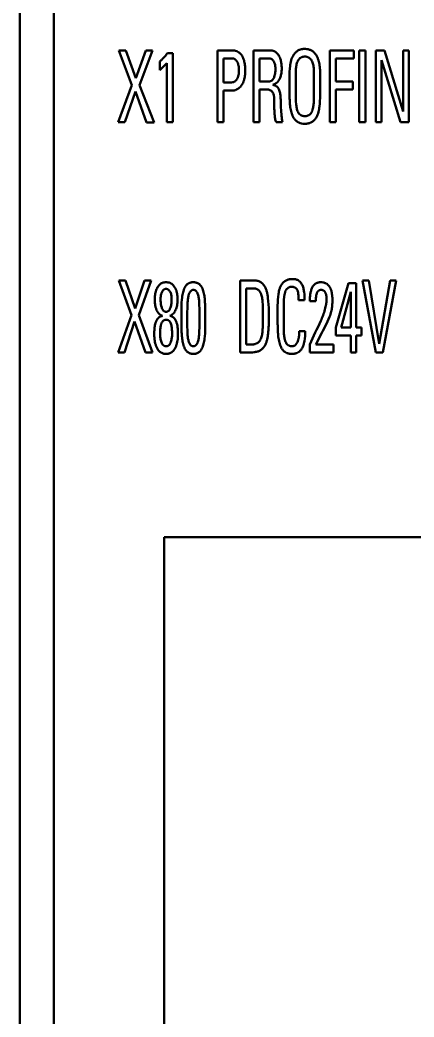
# Model space of a CAD drawing. Header units: millimetres. Extents: x 0 to 841, y 0 to 594.
# Drawn here: x 112.08 to 125.74, y 296.51 to 331.12 of the extents above; entities that cross this region are included whole.
import ezdxf

# ---------------------------------------------------------------- set-up
doc = ezdxf.new("R2010")
doc.units = ezdxf.units.MM
doc.layers.add('1', color=7, linetype='Continuous')

msp = doc.modelspace()

# ---------------------------------------------------------------- linework, layer by layer
at = {"layer": '1', "color": 7, "linetype": 'Continuous', "lineweight": 50}
for p, q in [((112.08, 277.509), (112.08, 353.192)), ((113.25, 353.192), (113.25, 277.645)), ((115.505, 330.058), (115.962, 328.855)), ((115.751, 330.058), (115.505, 330.058)), ((116.095, 329.092), (115.751, 330.058)), ((116.443, 330.058), (116.095, 329.092)), ((116.227, 328.855), (116.677, 330.058)), ((116.677, 330.058), (116.443, 330.058)), ((117.377, 329.961), (117.194, 329.961)), ((117.377, 327.563), (117.377, 329.961)), ((118.924, 330.058), (118.924, 327.563)), ((119.137, 328.939), (119.137, 329.782)), ((119.137, 329.782), (119.432, 329.782)), ((120.171, 330.058), (120.171, 327.563)), ((120.385, 328.98), (120.385, 329.782)), ((120.385, 329.782), (120.707, 329.782)), ((122.818, 330.058), (122.818, 327.563)), ((123.648, 330.058), (122.818, 330.058)), ((123.031, 328.98), (123.031, 329.782)), ((123.031, 329.782), (123.648, 329.782)), ((123.648, 329.782), (123.648, 330.058)), ((123.838, 330.058), (123.838, 327.563)), ((124.052, 330.058), (123.838, 330.058)), ((124.052, 327.563), (124.052, 330.058)), ((124.409, 330.058), (124.409, 327.563)), ((124.71, 330.058), (124.409, 330.058)), ((125.357, 327.933), (124.71, 330.058)), ((125.357, 330.058), (125.357, 327.933)), ((125.557, 330.058), (125.357, 330.058)), ((125.557, 327.563), (125.557, 330.058)), ((116.922, 329.675), (116.922, 329.37)), ((116.922, 329.37), (117.164, 329.612)), ((117.164, 329.612), (117.164, 327.563)), ((124.608, 329.72), (125.265, 327.563)), ((124.608, 327.563), (124.608, 329.72)), ((115.962, 328.855), (115.48, 327.563)), ((116.729, 327.561), (116.227, 328.855)), ((123.615, 328.98), (123.031, 328.98)), ((123.615, 328.703), (123.615, 328.98)), ((115.711, 327.563), (116.081, 328.631)), ((116.081, 328.631), (116.469, 327.561)), ((119.137, 327.563), (119.137, 328.662)), ((120.385, 327.563), (120.385, 328.703)), ((123.031, 327.563), (123.031, 328.703)), ((123.031, 328.703), (123.615, 328.703)), ((115.711, 327.563), (115.48, 327.563)), ((116.729, 327.561), (116.469, 327.561)), ((117.164, 327.563), (117.377, 327.563)), ((118.924, 327.563), (119.137, 327.563)), ((120.171, 327.563), (120.385, 327.563)), ((120.953, 327.563), (121.176, 327.563)), ((122.818, 327.563), (123.031, 327.563)), ((123.838, 327.563), (124.052, 327.563)), ((124.409, 327.563), (124.608, 327.563)), ((125.265, 327.563), (125.557, 327.563)), ((115.941, 320.869), (115.504, 322.073)), ((115.504, 322.073), (115.739, 322.073)), ((115.739, 322.073), (116.067, 321.107)), ((116.067, 321.107), (116.4, 322.073)), ((116.624, 322.073), (116.194, 320.869)), ((116.4, 322.073), (116.624, 322.073)), ((119.714, 319.577), (119.714, 322.073)), ((123.029, 320.438), (123.463, 321.976)), ((123.463, 321.976), (123.734, 321.976)), ((123.734, 321.976), (123.734, 320.438)), ((124.409, 319.577), (123.946, 322.073)), ((123.946, 322.073), (124.168, 322.073)), ((124.168, 322.073), (124.532, 319.873)), ((124.532, 319.873), (124.912, 322.073)), ((125.121, 322.073), (124.653, 319.577)), ((124.912, 322.073), (125.121, 322.073)), ((119.918, 321.796), (119.918, 319.854)), ((120.184, 321.796), (119.918, 321.796)), ((123.543, 321.685), (123.208, 320.438)), ((123.543, 320.438), (123.543, 321.685)), ((121.943, 321.385), (121.733, 321.385)), ((122.333, 321.357), (122.125, 321.357)), ((115.48, 319.577), (115.941, 320.869)), ((116.194, 320.869), (116.673, 319.575)), ((117.018, 320.849), (117.018, 320.845)), ((116.054, 320.645), (115.701, 319.577)), ((116.425, 319.575), (116.054, 320.645)), ((123.029, 320.161), (123.029, 320.438)), ((123.208, 320.438), (123.543, 320.438)), ((123.734, 320.438), (123.915, 320.438)), ((123.915, 320.438), (123.915, 320.161)), ((121.757, 320.313), (121.968, 320.313)), ((123.543, 320.161), (123.029, 320.161)), ((123.543, 319.577), (123.543, 320.161)), ((123.734, 320.161), (123.734, 319.577)), ((123.915, 320.161), (123.734, 320.161)), ((122.125, 319.577), (122.125, 319.854)), ((122.333, 319.854), (122.947, 319.854)), ((122.947, 319.854), (122.947, 319.577)), ((115.701, 319.577), (115.48, 319.577)), ((116.673, 319.575), (116.425, 319.575)), ((120.08, 319.577), (119.714, 319.577)), ((122.947, 319.577), (122.125, 319.577)), ((123.734, 319.577), (123.543, 319.577)), ((124.653, 319.577), (124.409, 319.577)), ((117.08, 283.266), (117.08, 313.166)), ((117.08, 313.166), (141.88, 313.166))]:
    msp.add_line(p, q, dxfattribs=at)
for points, knots in [([(117.194, 329.961), (117.152, 329.911), (117.108, 329.861), (117.042, 329.787), (117.02, 329.763), (116.985, 329.728), (116.973, 329.716), (116.949, 329.694), (116.937, 329.683), (116.922, 329.675)], [0, 0, 0, 0, 0.5, 0.5, 0.75, 0.75, 0.875, 0.875, 1, 1, 1, 1]), ([(119.137, 328.662), (119.192, 328.662), (119.275, 328.662), (119.358, 328.662), (119.413, 328.662), (119.441, 328.662), (119.482, 328.667), (119.496, 328.669), (119.524, 328.675), (119.537, 328.679), (119.576, 328.693), (119.601, 328.704), (119.637, 328.726), (119.649, 328.734), (119.671, 328.751), (119.682, 328.759), (119.712, 328.787), (119.731, 328.808), (119.757, 328.841), (119.765, 328.852), (119.78, 328.876), (119.787, 328.888), (119.807, 328.924), (119.819, 328.949), (119.833, 328.988), (119.838, 329.001), (119.846, 329.028), (119.85, 329.041), (119.86, 329.081), (119.866, 329.109), (119.875, 329.163), (119.878, 329.191), (119.883, 329.246), (119.885, 329.274), (119.887, 329.357), (119.886, 329.412), (119.879, 329.522), (119.873, 329.577), (119.857, 329.659), (119.851, 329.686), (119.836, 329.739), (119.827, 329.766), (119.811, 329.804), (119.805, 329.817), (119.793, 329.842), (119.786, 329.854), (119.764, 329.89), (119.748, 329.912), (119.725, 329.938), (119.72, 329.943), (119.71, 329.953), (119.705, 329.958), (119.689, 329.972), (119.678, 329.98), (119.644, 330.004), (119.619, 330.017), (119.567, 330.038), (119.54, 330.046), (119.499, 330.053), (119.485, 330.055), (119.457, 330.057), (119.443, 330.058), (119.415, 330.058), (119.401, 330.058), (119.373, 330.058), (119.331, 330.058), (119.289, 330.058), (119.148, 330.058), (119.036, 330.058), (118.924, 330.058)], [0, 0, 0, 0, 0.0625, 0.09375, 0.09375, 0.125, 0.125, 0.140625, 0.140625, 0.15625, 0.15625, 0.1875, 0.1875, 0.203125, 0.203125, 0.21875, 0.21875, 0.25, 0.25, 0.265625, 0.265625, 0.28125, 0.28125, 0.3125, 0.3125, 0.328125, 0.328125, 0.34375, 0.34375, 0.375, 0.375, 0.40625, 0.40625, 0.4375, 0.4375, 0.5, 0.5, 0.5625, 0.5625, 0.59375, 0.59375, 0.625, 0.625, 0.640625, 0.640625, 0.65625, 0.65625, 0.6875, 0.6875, 0.695313, 0.695313, 0.703125, 0.703125, 0.71875, 0.71875, 0.75, 0.75, 0.78125, 0.78125, 0.796875, 0.796875, 0.8125, 0.8125, 0.828125, 0.828125, 0.84375, 0.875, 0.875, 1, 1, 1, 1]), ([(119.432, 329.782), (119.45, 329.782), (119.469, 329.778), (119.495, 329.769), (119.504, 329.765), (119.52, 329.756), (119.528, 329.751), (119.543, 329.74), (119.55, 329.733), (119.563, 329.72), (119.569, 329.714), (119.586, 329.692), (119.596, 329.677), (119.606, 329.661)], [0, 0, 0, 0, 0.25, 0.25, 0.375, 0.375, 0.5, 0.5, 0.625, 0.625, 0.75, 0.75, 1, 1, 1, 1]), ([(120.844, 328.866), (120.855, 328.869), (120.866, 328.872), (120.886, 328.88), (120.897, 328.884), (120.926, 328.898), (120.945, 328.91), (120.98, 328.937), (120.996, 328.953), (121.025, 328.985), (121.038, 329.003), (121.055, 329.031), (121.061, 329.04), (121.072, 329.06), (121.077, 329.07), (121.091, 329.099), (121.099, 329.12), (121.113, 329.161), (121.119, 329.183), (121.13, 329.225), (121.134, 329.246), (121.152, 329.353), (121.153, 329.44), (121.146, 329.549), (121.144, 329.571), (121.139, 329.614), (121.135, 329.636), (121.123, 329.7), (121.112, 329.742), (121.093, 329.793), (121.089, 329.804), (121.08, 329.824), (121.076, 329.834), (121.061, 329.863), (121.051, 329.882), (121.033, 329.91), (121.026, 329.919), (121.013, 329.936), (121.006, 329.944), (120.983, 329.969), (120.967, 329.984), (120.941, 330.003), (120.931, 330.009), (120.912, 330.02), (120.893, 330.03), (120.872, 330.038), (120.851, 330.045), (120.84, 330.048), (120.786, 330.059), (120.742, 330.058), (120.523, 330.058), (120.347, 330.058), (120.171, 330.058)], [0, 0, 0, 0, 0.015625, 0.015625, 0.03125, 0.03125, 0.0625, 0.0625, 0.09375, 0.09375, 0.125, 0.125, 0.140625, 0.140625, 0.15625, 0.15625, 0.1875, 0.1875, 0.21875, 0.21875, 0.25, 0.25, 0.375, 0.375, 0.40625, 0.40625, 0.4375, 0.4375, 0.5, 0.5, 0.515625, 0.515625, 0.53125, 0.53125, 0.5625, 0.5625, 0.578125, 0.578125, 0.59375, 0.59375, 0.625, 0.625, 0.640625, 0.640625, 0.65625, 0.671875, 0.671875, 0.6875, 0.6875, 0.75, 0.75, 1, 1, 1, 1]), ([(120.707, 329.782), (120.715, 329.782), (120.722, 329.781), (120.736, 329.78), (120.75, 329.777), (120.763, 329.773), (120.777, 329.768), (120.783, 329.766), (120.802, 329.756), (120.814, 329.748), (120.835, 329.729), (120.844, 329.718), (120.862, 329.696), (120.869, 329.684), (120.883, 329.659), (120.889, 329.647), (120.905, 329.608), (120.913, 329.58), (120.924, 329.525), (120.928, 329.497), (120.932, 329.441), (120.933, 329.413), (120.932, 329.329), (120.927, 329.273), (120.909, 329.191), (120.901, 329.163), (120.886, 329.124), (120.878, 329.104), (120.868, 329.086), (120.861, 329.074), (120.857, 329.068), (120.845, 329.05), (120.836, 329.039), (120.816, 329.019), (120.805, 329.01), (120.787, 328.999), (120.78, 328.996), (120.767, 328.991), (120.761, 328.988), (120.74, 328.982), (120.727, 328.98), (120.706, 328.98), (120.699, 328.98), (120.686, 328.98), (120.679, 328.98), (120.658, 328.98), (120.617, 328.98), (120.521, 328.98), (120.439, 328.98), (120.385, 328.98)], [0, 0, 0, 0, 0.015625, 0.015625, 0.03125, 0.046875, 0.046875, 0.0625, 0.0625, 0.09375, 0.09375, 0.125, 0.125, 0.15625, 0.15625, 0.1875, 0.1875, 0.25, 0.25, 0.3125, 0.3125, 0.375, 0.375, 0.5, 0.5, 0.5625, 0.5625, 0.59375, 0.609375, 0.609375, 0.625, 0.625, 0.65625, 0.65625, 0.6875, 0.6875, 0.703125, 0.703125, 0.71875, 0.71875, 0.75, 0.75, 0.765625, 0.765625, 0.78125, 0.78125, 0.8125, 0.875, 1, 1, 1, 1]), ([(121.558, 329.894), (121.523, 329.837), (121.497, 329.777), (121.469, 329.683), (121.461, 329.651), (121.451, 329.602), (121.448, 329.586), (121.442, 329.553), (121.44, 329.537), (121.421, 329.39), (121.424, 329.258), (121.424, 328.995), (121.424, 328.797), (121.424, 328.6), (121.424, 328.468), (121.424, 328.402), (121.429, 328.271), (121.433, 328.205), (121.448, 328.074), (121.459, 328.01), (121.481, 327.914), (121.49, 327.883), (121.506, 327.836), (121.512, 327.82), (121.525, 327.789), (121.531, 327.774), (121.554, 327.73), (121.571, 327.702), (121.601, 327.663), (121.612, 327.65), (121.635, 327.626), (121.648, 327.615), (121.673, 327.594), (121.687, 327.584), (121.708, 327.571), (121.715, 327.567), (121.73, 327.559), (121.737, 327.556), (121.775, 327.538), (121.807, 327.528), (121.872, 327.515), (121.905, 327.511), (121.955, 327.511), (121.972, 327.511), (122.005, 327.513), (122.022, 327.515), (122.054, 327.52), (122.079, 327.525), (122.103, 327.532), (122.119, 327.537), (122.126, 327.54), (122.165, 327.555), (122.194, 327.571), (122.235, 327.599), (122.248, 327.61), (122.272, 327.633), (122.284, 327.645), (122.316, 327.682), (122.335, 327.71), (122.351, 327.739)], [0, 0, 0, 0, 0.0625, 0.0625, 0.09375, 0.09375, 0.109375, 0.109375, 0.125, 0.125, 0.25, 0.25, 0.375, 0.4375, 0.4375, 0.5, 0.5, 0.5625, 0.5625, 0.625, 0.625, 0.65625, 0.65625, 0.671875, 0.671875, 0.6875, 0.6875, 0.71875, 0.71875, 0.734375, 0.734375, 0.75, 0.75, 0.765625, 0.765625, 0.773438, 0.773438, 0.78125, 0.78125, 0.8125, 0.8125, 0.84375, 0.84375, 0.859375, 0.859375, 0.875, 0.875, 0.890625, 0.898438, 0.898438, 0.90625, 0.90625, 0.9375, 0.9375, 0.953125, 0.953125, 0.96875, 0.96875, 1, 1, 1, 1]), ([(122.351, 327.739), (122.384, 327.796), (122.405, 327.858), (122.431, 327.952), (122.438, 327.984), (122.45, 328.049), (122.455, 328.081), (122.476, 328.243), (122.48, 328.373), (122.48, 328.765), (122.48, 329.027), (122.48, 329.353), (122.477, 329.419), (122.464, 329.548), (122.453, 329.612), (122.432, 329.69), (122.427, 329.706), (122.417, 329.737), (122.412, 329.753), (122.394, 329.799), (122.381, 329.828), (122.358, 329.871), (122.35, 329.885), (122.332, 329.913), (122.322, 329.926), (122.292, 329.966), (122.27, 329.989), (122.238, 330.016), (122.232, 330.021), (122.219, 330.031), (122.212, 330.035), (122.191, 330.049), (122.163, 330.065), (122.133, 330.078), (122.102, 330.089), (122.086, 330.094), (122.038, 330.105), (122.005, 330.109), (121.956, 330.111), (121.94, 330.11), (121.907, 330.109), (121.89, 330.107), (121.858, 330.103), (121.834, 330.098), (121.81, 330.092), (121.794, 330.087), (121.786, 330.084), (121.747, 330.07), (121.718, 330.055), (121.678, 330.028), (121.665, 330.018), (121.64, 329.996), (121.628, 329.985), (121.594, 329.949), (121.575, 329.922), (121.558, 329.894)], [0, 0, 0, 0, 0.0625, 0.0625, 0.09375, 0.09375, 0.125, 0.125, 0.25, 0.25, 0.5, 0.5, 0.5625, 0.5625, 0.625, 0.625, 0.640625, 0.640625, 0.65625, 0.65625, 0.6875, 0.6875, 0.703125, 0.703125, 0.71875, 0.71875, 0.75, 0.75, 0.757813, 0.757813, 0.765625, 0.765625, 0.78125, 0.796875, 0.796875, 0.8125, 0.8125, 0.84375, 0.84375, 0.859375, 0.859375, 0.875, 0.875, 0.890625, 0.898438, 0.898438, 0.90625, 0.90625, 0.9375, 0.9375, 0.953125, 0.953125, 0.96875, 0.96875, 1, 1, 1, 1]), ([(121.717, 327.915), (121.705, 327.938), (121.696, 327.961), (121.681, 328.008), (121.675, 328.032), (121.66, 328.105), (121.653, 328.154), (121.639, 328.302), (121.638, 328.401), (121.638, 328.699), (121.638, 328.947), (121.638, 329.195), (121.638, 329.294), (121.637, 329.343), (121.641, 329.418), (121.644, 329.443), (121.65, 329.492), (121.654, 329.516), (121.664, 329.565), (121.67, 329.589), (121.685, 329.636), (121.694, 329.659), (121.717, 329.704), (121.73, 329.725), (121.753, 329.754), (121.761, 329.764), (121.779, 329.781), (121.788, 329.79), (121.809, 329.804), (121.819, 329.811), (121.842, 329.822), (121.853, 329.827), (121.877, 329.835), (121.889, 329.838), (121.914, 329.842), (121.926, 329.844), (121.951, 329.844), (121.964, 329.844), (121.989, 329.842), (122.001, 329.84), (122.026, 329.835), (122.038, 329.832), (122.055, 329.825), (122.061, 329.823), (122.072, 329.818), (122.078, 329.815), (122.094, 329.806), (122.104, 329.799), (122.124, 329.783), (122.133, 329.774), (122.159, 329.747), (122.174, 329.727), (122.186, 329.706)], [0, 0, 0, 0, 0.03125, 0.03125, 0.0625, 0.0625, 0.125, 0.125, 0.25, 0.25, 0.5, 0.5625, 0.5625, 0.625, 0.625, 0.65625, 0.65625, 0.6875, 0.6875, 0.71875, 0.71875, 0.75, 0.75, 0.78125, 0.78125, 0.796875, 0.796875, 0.8125, 0.8125, 0.828125, 0.828125, 0.84375, 0.84375, 0.859375, 0.859375, 0.875, 0.875, 0.890625, 0.890625, 0.90625, 0.90625, 0.921875, 0.921875, 0.929688, 0.929688, 0.9375, 0.9375, 0.953125, 0.953125, 0.96875, 0.96875, 1, 1, 1, 1]), ([(119.606, 329.661), (119.62, 329.635), (119.637, 329.595), (119.648, 329.553), (119.654, 329.524), (119.657, 329.51), (119.668, 329.438), (119.67, 329.381), (119.666, 329.294), (119.664, 329.266), (119.658, 329.222), (119.655, 329.208), (119.649, 329.18), (119.645, 329.166), (119.637, 329.138), (119.632, 329.124), (119.621, 329.098), (119.614, 329.085), (119.592, 329.047), (119.574, 329.024), (119.552, 329.004)], [0, 0, 0, 0, 0.125, 0.1875, 0.1875, 0.25, 0.25, 0.5, 0.5, 0.625, 0.625, 0.6875, 0.6875, 0.75, 0.75, 0.8125, 0.8125, 0.875, 0.875, 1, 1, 1, 1]), ([(122.186, 329.706), (122.199, 329.684), (122.21, 329.661), (122.227, 329.614), (122.234, 329.59), (122.246, 329.542), (122.25, 329.518), (122.258, 329.469), (122.26, 329.444), (122.266, 329.369), (122.267, 329.32), (122.267, 329.22), (122.267, 329.17), (122.267, 328.922), (122.267, 328.723), (122.267, 328.474), (122.266, 328.424), (122.264, 328.325), (122.262, 328.275), (122.254, 328.176), (122.248, 328.127), (122.234, 328.054), (122.229, 328.03), (122.216, 327.982), (122.208, 327.958), (122.193, 327.923), (122.185, 327.906), (122.175, 327.891), (122.168, 327.88), (122.164, 327.875), (122.153, 327.86), (122.14, 327.846), (122.126, 327.834), (122.116, 327.826), (122.111, 327.822), (122.095, 327.812), (122.084, 327.806), (122.062, 327.796), (122.05, 327.791), (122.013, 327.781), (121.988, 327.778), (121.951, 327.777), (121.938, 327.777), (121.913, 327.779), (121.901, 327.781), (121.876, 327.785), (121.864, 327.788), (121.84, 327.796), (121.829, 327.801), (121.807, 327.813), (121.796, 327.82), (121.782, 327.832), (121.777, 327.836), (121.768, 327.844), (121.763, 327.849), (121.742, 327.872), (121.728, 327.893), (121.717, 327.915)], [0, 0, 0, 0, 0.03125, 0.03125, 0.0625, 0.0625, 0.09375, 0.09375, 0.125, 0.125, 0.1875, 0.1875, 0.25, 0.25, 0.5, 0.5, 0.5625, 0.5625, 0.625, 0.625, 0.6875, 0.6875, 0.71875, 0.71875, 0.75, 0.75, 0.765625, 0.773438, 0.773438, 0.78125, 0.78125, 0.796875, 0.804688, 0.804688, 0.8125, 0.8125, 0.828125, 0.828125, 0.84375, 0.84375, 0.875, 0.875, 0.890625, 0.890625, 0.90625, 0.90625, 0.921875, 0.921875, 0.9375, 0.9375, 0.953125, 0.953125, 0.960938, 0.960938, 0.96875, 0.96875, 1, 1, 1, 1]), ([(119.552, 329.004), (119.546, 328.998), (119.538, 328.992), (119.524, 328.982), (119.509, 328.972), (119.493, 328.964), (119.476, 328.957), (119.468, 328.954), (119.425, 328.94), (119.389, 328.939), (119.281, 328.939), (119.209, 328.939), (119.137, 328.939)], [0, 0, 0, 0, 0.0625, 0.0625, 0.125, 0.1875, 0.1875, 0.25, 0.25, 0.5, 0.5, 1, 1, 1, 1]), ([(121.053, 328.71), (121.043, 328.731), (121.031, 328.749), (121.009, 328.775), (121.001, 328.783), (120.984, 328.798), (120.975, 328.805), (120.957, 328.818), (120.947, 328.824), (120.928, 328.835), (120.918, 328.84), (120.887, 328.853), (120.866, 328.86), (120.844, 328.866)], [0, 0, 0, 0, 0.25, 0.25, 0.375, 0.375, 0.5, 0.5, 0.625, 0.625, 0.75, 0.75, 1, 1, 1, 1]), ([(120.385, 328.703), (120.453, 328.703), (120.522, 328.703), (120.626, 328.703), (120.66, 328.704), (120.711, 328.695), (120.728, 328.69), (120.759, 328.677), (120.774, 328.669), (120.788, 328.658)], [0, 0, 0, 0, 0.5, 0.5, 0.75, 0.75, 0.875, 0.875, 1, 1, 1, 1]), ([(120.788, 328.658), (120.798, 328.651), (120.806, 328.643), (120.822, 328.626), (120.83, 328.616), (120.843, 328.597), (120.848, 328.586), (120.859, 328.565), (120.863, 328.554), (120.874, 328.521), (120.879, 328.498), (120.884, 328.463), (120.885, 328.451), (120.887, 328.428), (120.888, 328.416), (120.889, 328.357), (120.888, 328.31), (120.889, 328.216), (120.89, 328.169), (120.892, 328.075), (120.893, 328.028), (120.897, 327.934), (120.9, 327.887), (120.909, 327.793), (120.914, 327.746), (120.929, 327.654), (120.938, 327.608), (120.953, 327.563)], [0, 0, 0, 0, 0.03125, 0.03125, 0.0625, 0.0625, 0.09375, 0.09375, 0.125, 0.125, 0.1875, 0.1875, 0.21875, 0.21875, 0.25, 0.25, 0.375, 0.375, 0.5, 0.5, 0.625, 0.625, 0.75, 0.75, 0.875, 0.875, 1, 1, 1, 1]), ([(121.176, 327.563), (121.166, 327.61), (121.159, 327.658), (121.147, 327.754), (121.143, 327.802), (121.13, 327.946), (121.123, 328.042), (121.118, 328.187), (121.118, 328.235), (121.116, 328.332), (121.114, 328.38), (121.107, 328.476), (121.102, 328.524), (121.085, 328.619), (121.074, 328.666), (121.053, 328.71)], [0, 0, 0, 0, 0.125, 0.125, 0.25, 0.25, 0.5, 0.5, 0.625, 0.625, 0.75, 0.75, 0.875, 0.875, 1, 1, 1, 1]), ([(117.475, 321.05), (117.486, 321.075), (117.495, 321.101), (117.511, 321.153), (117.517, 321.18), (117.524, 321.22), (117.526, 321.234), (117.53, 321.261), (117.532, 321.275), (117.536, 321.316), (117.538, 321.343), (117.54, 321.425), (117.539, 321.479), (117.529, 321.587), (117.52, 321.641), (117.501, 321.708), (117.497, 321.721), (117.488, 321.747), (117.478, 321.773), (117.466, 321.798), (117.453, 321.822), (117.446, 321.834), (117.423, 321.869), (117.407, 321.891), (117.378, 321.921), (117.368, 321.931), (117.347, 321.949), (117.335, 321.957), (117.312, 321.972), (117.3, 321.978), (117.275, 321.99), (117.261, 321.995), (117.222, 322.007), (117.194, 322.011), (117.152, 322.014), (117.138, 322.014), (117.111, 322.012), (117.097, 322.011), (117.07, 322.007), (117.056, 322.003), (117.029, 321.996), (117.016, 321.991), (116.991, 321.979), (116.979, 321.973), (116.955, 321.958), (116.944, 321.95), (116.922, 321.932), (116.912, 321.923), (116.893, 321.903), (116.884, 321.892), (116.858, 321.859), (116.844, 321.836), (116.818, 321.787), (116.807, 321.761), (116.788, 321.709), (116.781, 321.682), (116.768, 321.629), (116.764, 321.602), (116.756, 321.547), (116.754, 321.52), (116.751, 321.479), (116.751, 321.465), (116.75, 321.437), (116.75, 321.423), (116.75, 321.355), (116.753, 321.3), (116.765, 321.219), (116.77, 321.192), (116.78, 321.152), (116.784, 321.138), (116.792, 321.112), (116.796, 321.099), (116.81, 321.059), (116.821, 321.034), (116.841, 320.997), (116.848, 320.985), (116.863, 320.961), (116.872, 320.95), (116.889, 320.929), (116.904, 320.914), (116.92, 320.901), (116.931, 320.892), (116.937, 320.888), (116.966, 320.869), (116.991, 320.857), (117.018, 320.849)], [0, 0, 0, 0, 0.03125, 0.03125, 0.0625, 0.0625, 0.078125, 0.078125, 0.09375, 0.09375, 0.125, 0.125, 0.1875, 0.1875, 0.25, 0.25, 0.265625, 0.265625, 0.28125, 0.296875, 0.296875, 0.3125, 0.3125, 0.34375, 0.34375, 0.359375, 0.359375, 0.375, 0.375, 0.390625, 0.390625, 0.40625, 0.40625, 0.4375, 0.4375, 0.453125, 0.453125, 0.46875, 0.46875, 0.484375, 0.484375, 0.5, 0.5, 0.515625, 0.515625, 0.53125, 0.53125, 0.546875, 0.546875, 0.5625, 0.5625, 0.59375, 0.59375, 0.625, 0.625, 0.65625, 0.65625, 0.6875, 0.6875, 0.71875, 0.71875, 0.734375, 0.734375, 0.75, 0.75, 0.8125, 0.8125, 0.84375, 0.84375, 0.859375, 0.859375, 0.875, 0.875, 0.90625, 0.90625, 0.921875, 0.921875, 0.9375, 0.9375, 0.953125, 0.960937, 0.960937, 0.96875, 0.96875, 1, 1, 1, 1]), ([(118.383, 319.708), (118.368, 319.681), (118.352, 319.656), (118.327, 319.627), (118.322, 319.622), (118.311, 319.611), (118.306, 319.606), (118.288, 319.591), (118.276, 319.581), (118.251, 319.565), (118.238, 319.558), (118.21, 319.546), (118.195, 319.541), (118.166, 319.533), (118.151, 319.53), (118.121, 319.526), (118.105, 319.525), (118.075, 319.525), (118.06, 319.526), (118.03, 319.529), (118.015, 319.532), (117.985, 319.539), (117.971, 319.544), (117.95, 319.553), (117.943, 319.556), (117.929, 319.563), (117.923, 319.567), (117.903, 319.579), (117.891, 319.588), (117.868, 319.608), (117.857, 319.618), (117.827, 319.653), (117.81, 319.678), (117.789, 319.717), (117.782, 319.731), (117.77, 319.759), (117.764, 319.773), (117.749, 319.815), (117.741, 319.844), (117.719, 319.931), (117.709, 319.99), (117.697, 320.08), (117.694, 320.11), (117.689, 320.169), (117.682, 320.259), (117.679, 320.349), (117.674, 320.529), (117.674, 320.649), (117.674, 320.889), (117.674, 321.009), (117.679, 321.248), (117.683, 321.368), (117.702, 321.517), (117.706, 321.547), (117.717, 321.606), (117.723, 321.636), (117.744, 321.723), (117.762, 321.78), (117.791, 321.834)], [0, 0, 0, 0, 0.03125, 0.03125, 0.039062, 0.039062, 0.046875, 0.046875, 0.0625, 0.0625, 0.078125, 0.078125, 0.09375, 0.09375, 0.109375, 0.109375, 0.125, 0.125, 0.140625, 0.140625, 0.15625, 0.15625, 0.171875, 0.171875, 0.179687, 0.179687, 0.1875, 0.1875, 0.203125, 0.203125, 0.21875, 0.21875, 0.25, 0.25, 0.265625, 0.265625, 0.28125, 0.28125, 0.3125, 0.3125, 0.375, 0.375, 0.40625, 0.40625, 0.4375, 0.5, 0.5, 0.625, 0.625, 0.75, 0.75, 0.875, 0.875, 0.90625, 0.90625, 0.9375, 0.9375, 1, 1, 1, 1]), ([(117.791, 321.834), (117.806, 321.861), (117.822, 321.886), (117.847, 321.914), (117.853, 321.919), (117.863, 321.93), (117.869, 321.935), (117.886, 321.95), (117.899, 321.959), (117.918, 321.971), (117.924, 321.975), (117.938, 321.982), (117.945, 321.985), (117.966, 321.994), (117.98, 321.998), (118.01, 322.006), (118.025, 322.009), (118.055, 322.013), (118.07, 322.014), (118.1, 322.014), (118.115, 322.013), (118.146, 322.01), (118.161, 322.007), (118.19, 322), (118.205, 321.995), (118.226, 321.987), (118.233, 321.984), (118.246, 321.977), (118.253, 321.973), (118.286, 321.953), (118.308, 321.934), (118.349, 321.888), (118.366, 321.863), (118.395, 321.811), (118.408, 321.782), (118.428, 321.726), (118.436, 321.697), (118.458, 321.61), (118.468, 321.551), (118.479, 321.462), (118.482, 321.432), (118.487, 321.372), (118.494, 321.282), (118.497, 321.192), (118.501, 321.012), (118.502, 320.892), (118.502, 320.653), (118.502, 320.533), (118.497, 320.293), (118.492, 320.173), (118.473, 320.024), (118.469, 319.994), (118.458, 319.935), (118.452, 319.906), (118.437, 319.848), (118.429, 319.819), (118.409, 319.763), (118.397, 319.735), (118.383, 319.708)], [0, 0, 0, 0, 0.03125, 0.03125, 0.039063, 0.039063, 0.046875, 0.046875, 0.0625, 0.0625, 0.070313, 0.070313, 0.078125, 0.078125, 0.09375, 0.09375, 0.109375, 0.109375, 0.125, 0.125, 0.140625, 0.140625, 0.15625, 0.15625, 0.171875, 0.171875, 0.179688, 0.179688, 0.1875, 0.1875, 0.21875, 0.21875, 0.25, 0.25, 0.28125, 0.28125, 0.3125, 0.3125, 0.375, 0.375, 0.40625, 0.40625, 0.4375, 0.5, 0.5, 0.625, 0.625, 0.75, 0.75, 0.875, 0.875, 0.90625, 0.90625, 0.9375, 0.9375, 0.96875, 0.96875, 1, 1, 1, 1]), ([(119.714, 322.073), (119.862, 322.073), (120.011, 322.073), (120.196, 322.073), (120.233, 322.073), (120.288, 322.066), (120.307, 322.062), (120.343, 322.052), (120.361, 322.045), (120.396, 322.03), (120.412, 322.021), (120.436, 322.005), (120.444, 322), (120.459, 321.988), (120.466, 321.982), (120.487, 321.963), (120.5, 321.949), (120.519, 321.927), (120.524, 321.92), (120.536, 321.905), (120.541, 321.897), (120.567, 321.857), (120.584, 321.823), (120.606, 321.771), (120.613, 321.754), (120.626, 321.718), (120.631, 321.7), (120.646, 321.646), (120.653, 321.609), (120.664, 321.535), (120.669, 321.498), (120.689, 321.314), (120.699, 321.165), (120.705, 320.942), (120.705, 320.868), (120.703, 320.719), (120.702, 320.644), (120.698, 320.495), (120.695, 320.42), (120.684, 320.272), (120.677, 320.198), (120.659, 320.087), (120.652, 320.051), (120.639, 319.997), (120.634, 319.979), (120.623, 319.943), (120.617, 319.925), (120.597, 319.872), (120.581, 319.839), (120.552, 319.791), (120.541, 319.775), (120.518, 319.745), (120.506, 319.731), (120.48, 319.705), (120.466, 319.692), (120.444, 319.675), (120.437, 319.67), (120.421, 319.659), (120.413, 319.654), (120.389, 319.64), (120.372, 319.632), (120.338, 319.617), (120.32, 319.611), (120.293, 319.603), (120.284, 319.6), (120.265, 319.596), (120.238, 319.59), (120.21, 319.585), (120.155, 319.579), (120.117, 319.577), (120.08, 319.577)], [0, 0, 0, 0, 0.125, 0.125, 0.15625, 0.15625, 0.171875, 0.171875, 0.1875, 0.1875, 0.203125, 0.203125, 0.210937, 0.210937, 0.21875, 0.21875, 0.234375, 0.234375, 0.242187, 0.242187, 0.25, 0.25, 0.28125, 0.28125, 0.296875, 0.296875, 0.3125, 0.3125, 0.34375, 0.34375, 0.375, 0.375, 0.5, 0.5, 0.5625, 0.5625, 0.625, 0.625, 0.6875, 0.6875, 0.75, 0.75, 0.78125, 0.78125, 0.796875, 0.796875, 0.8125, 0.8125, 0.84375, 0.84375, 0.859375, 0.859375, 0.875, 0.875, 0.890625, 0.890625, 0.898437, 0.898437, 0.90625, 0.90625, 0.921875, 0.921875, 0.9375, 0.9375, 0.945312, 0.945312, 0.953125, 0.96875, 0.96875, 1, 1, 1, 1]), ([(121.19, 319.656), (121.169, 319.682), (121.151, 319.71), (121.129, 319.754), (121.122, 319.769), (121.109, 319.8), (121.103, 319.816), (121.075, 319.894), (121.059, 319.957), (121.036, 320.086), (121.028, 320.152), (121.019, 320.25), (121.017, 320.283), (121.014, 320.349), (121.012, 320.382), (121.01, 320.481), (121.01, 320.547), (121.01, 320.678), (121.01, 320.744), (121.01, 320.942), (121.01, 321.074), (121.01, 321.337), (121.016, 321.469), (121.039, 321.616), (121.042, 321.632), (121.048, 321.664), (121.051, 321.681), (121.063, 321.729), (121.071, 321.761), (121.092, 321.824), (121.105, 321.854), (121.127, 321.899), (121.135, 321.914), (121.152, 321.942), (121.162, 321.956), (121.182, 321.982), (121.193, 321.994), (121.211, 322.012), (121.217, 322.018), (121.23, 322.029), (121.236, 322.034), (121.256, 322.049), (121.269, 322.058), (121.298, 322.075), (121.313, 322.082), (121.344, 322.095), (121.36, 322.101), (121.392, 322.11), (121.424, 322.117), (121.457, 322.121), (121.49, 322.124), (121.507, 322.124), (121.557, 322.124), (121.59, 322.122), (121.639, 322.111), (121.655, 322.107), (121.686, 322.096), (121.702, 322.089), (121.723, 322.077), (121.731, 322.073), (121.745, 322.063), (121.752, 322.059), (121.771, 322.043), (121.783, 322.032), (121.806, 322.008), (121.817, 321.994), (121.836, 321.967), (121.845, 321.953), (121.852, 321.938)], [0, 0, 0, 0, 0.03125, 0.03125, 0.046875, 0.046875, 0.0625, 0.0625, 0.125, 0.125, 0.1875, 0.1875, 0.21875, 0.21875, 0.25, 0.25, 0.3125, 0.3125, 0.375, 0.375, 0.5, 0.5, 0.625, 0.625, 0.640625, 0.640625, 0.65625, 0.65625, 0.6875, 0.6875, 0.71875, 0.71875, 0.734375, 0.734375, 0.75, 0.75, 0.765625, 0.765625, 0.773438, 0.773438, 0.78125, 0.78125, 0.796875, 0.796875, 0.8125, 0.8125, 0.828125, 0.828125, 0.84375, 0.859375, 0.859375, 0.875, 0.875, 0.90625, 0.90625, 0.921875, 0.921875, 0.9375, 0.9375, 0.945313, 0.945313, 0.953125, 0.953125, 0.96875, 0.96875, 0.984375, 0.984375, 1, 1, 1, 1]), ([(121.733, 321.385), (121.733, 321.422), (121.732, 321.46), (121.73, 321.536), (121.729, 321.573), (121.721, 321.648), (121.713, 321.685), (121.695, 321.73), (121.692, 321.74), (121.683, 321.757), (121.678, 321.765), (121.668, 321.782), (121.661, 321.789), (121.648, 321.803), (121.64, 321.81), (121.625, 321.821), (121.616, 321.826), (121.599, 321.835), (121.59, 321.839), (121.572, 321.846), (121.562, 321.849), (121.548, 321.853), (121.544, 321.854), (121.534, 321.856), (121.529, 321.857), (121.505, 321.86), (121.485, 321.859), (121.456, 321.854), (121.447, 321.852), (121.428, 321.846), (121.419, 321.843), (121.401, 321.835), (121.392, 321.831), (121.376, 321.821), (121.368, 321.815), (121.352, 321.803), (121.345, 321.796), (121.331, 321.783), (121.325, 321.775), (121.306, 321.753), (121.295, 321.737), (121.281, 321.711), (121.277, 321.702), (121.27, 321.684), (121.267, 321.675), (121.265, 321.665)], [0, 0, 0, 0, 0.125, 0.125, 0.25, 0.25, 0.375, 0.375, 0.40625, 0.40625, 0.4375, 0.4375, 0.46875, 0.46875, 0.5, 0.5, 0.53125, 0.53125, 0.5625, 0.5625, 0.59375, 0.59375, 0.609375, 0.609375, 0.625, 0.625, 0.6875, 0.6875, 0.71875, 0.71875, 0.75, 0.75, 0.78125, 0.78125, 0.8125, 0.8125, 0.84375, 0.84375, 0.875, 0.875, 0.9375, 0.9375, 0.96875, 0.96875, 1, 1, 1, 1]), ([(121.852, 321.938), (121.874, 321.896), (121.89, 321.851), (121.913, 321.76), (121.921, 321.713), (121.94, 321.573), (121.943, 321.479), (121.943, 321.385)], [0, 0, 0, 0, 0.25, 0.25, 0.5, 0.5, 1, 1, 1, 1]), ([(122.125, 321.357), (122.125, 321.438), (122.129, 321.52), (122.147, 321.642), (122.155, 321.681), (122.178, 321.759), (122.192, 321.797), (122.211, 321.834)], [0, 0, 0, 0, 0.5, 0.5, 0.75, 0.75, 1, 1, 1, 1]), ([(122.211, 321.834), (122.225, 321.861), (122.242, 321.886), (122.266, 321.914), (122.271, 321.919), (122.282, 321.93), (122.287, 321.935), (122.304, 321.95), (122.316, 321.96), (122.335, 321.972), (122.341, 321.975), (122.355, 321.982), (122.362, 321.986), (122.383, 321.994), (122.397, 321.999), (122.426, 322.007), (122.441, 322.009), (122.471, 322.013), (122.486, 322.014), (122.531, 322.013), (122.56, 322.011), (122.605, 322.002), (122.62, 321.998), (122.648, 321.989), (122.662, 321.983), (122.682, 321.974), (122.689, 321.97), (122.702, 321.962), (122.708, 321.958), (122.727, 321.946), (122.75, 321.927), (122.771, 321.905), (122.786, 321.888), (122.791, 321.882), (122.799, 321.87), (122.804, 321.864), (122.824, 321.833), (122.837, 321.806), (122.854, 321.764), (122.859, 321.75), (122.868, 321.721), (122.872, 321.707), (122.89, 321.635), (122.898, 321.576), (122.907, 321.456), (122.908, 321.397), (122.905, 321.279), (122.902, 321.22), (122.888, 321.103), (122.878, 321.044), (122.86, 320.972), (122.856, 320.958), (122.848, 320.929), (122.835, 320.886), (122.82, 320.843), (122.765, 320.704), (122.714, 320.597), (122.552, 320.278), (122.442, 320.066), (122.333, 319.854)], [0, 0, 0, 0, 0.03125, 0.03125, 0.039062, 0.039062, 0.046875, 0.046875, 0.0625, 0.0625, 0.070312, 0.070312, 0.078125, 0.078125, 0.09375, 0.09375, 0.109375, 0.109375, 0.125, 0.125, 0.15625, 0.15625, 0.171875, 0.171875, 0.1875, 0.1875, 0.195312, 0.195312, 0.203125, 0.203125, 0.21875, 0.234375, 0.234375, 0.242187, 0.242187, 0.25, 0.25, 0.28125, 0.28125, 0.296875, 0.296875, 0.3125, 0.3125, 0.375, 0.375, 0.4375, 0.4375, 0.5, 0.5, 0.5625, 0.5625, 0.578125, 0.578125, 0.59375, 0.625, 0.625, 0.75, 0.75, 1, 1, 1, 1]), ([(116.991, 321.139), (116.967, 321.213), (116.958, 321.289), (116.953, 321.405), (116.953, 321.444), (116.958, 321.521), (116.964, 321.559), (116.976, 321.606), (116.979, 321.615), (116.985, 321.634), (116.988, 321.643), (116.998, 321.67), (117.007, 321.687), (117.022, 321.712), (117.027, 321.72), (117.04, 321.735), (117.047, 321.742), (117.062, 321.755), (117.07, 321.761), (117.087, 321.77), (117.096, 321.774), (117.11, 321.778), (117.115, 321.779), (117.125, 321.781), (117.135, 321.782), (117.144, 321.782), (117.154, 321.782), (117.159, 321.781), (117.174, 321.779), (117.183, 321.777), (117.197, 321.771), (117.202, 321.769), (117.211, 321.765), (117.215, 321.762), (117.227, 321.754), (117.235, 321.748), (117.249, 321.734), (117.255, 321.727), (117.273, 321.703), (117.283, 321.686), (117.291, 321.668)], [0, 0, 0, 0, 0.25, 0.25, 0.375, 0.375, 0.5, 0.5, 0.53125, 0.53125, 0.5625, 0.5625, 0.625, 0.625, 0.65625, 0.65625, 0.6875, 0.6875, 0.71875, 0.71875, 0.75, 0.75, 0.765625, 0.765625, 0.78125, 0.796875, 0.796875, 0.8125, 0.8125, 0.84375, 0.84375, 0.859375, 0.859375, 0.875, 0.875, 0.90625, 0.90625, 0.9375, 0.9375, 1, 1, 1, 1]), ([(117.291, 321.668), (117.31, 321.627), (117.321, 321.584), (117.331, 321.517), (117.333, 321.494), (117.335, 321.449), (117.335, 321.427), (117.335, 321.359), (117.332, 321.315), (117.321, 321.226), (117.312, 321.182), (117.298, 321.139)], [0, 0, 0, 0, 0.25, 0.25, 0.375, 0.375, 0.5, 0.5, 0.75, 0.75, 1, 1, 1, 1]), ([(118.29, 321.316), (118.287, 321.363), (118.282, 321.409), (118.271, 321.479), (118.267, 321.502), (118.257, 321.548), (118.251, 321.571), (118.236, 321.616), (118.227, 321.638), (118.213, 321.664), (118.21, 321.669), (118.203, 321.679), (118.2, 321.684), (118.189, 321.698), (118.181, 321.707), (118.163, 321.723), (118.154, 321.73), (118.138, 321.738), (118.132, 321.74), (118.121, 321.744), (118.115, 321.745), (118.103, 321.747), (118.097, 321.748), (118.086, 321.748), (118.08, 321.748), (118.068, 321.747), (118.062, 321.745), (118.05, 321.743), (118.045, 321.741), (118.028, 321.734), (118.018, 321.727), (117.999, 321.713), (117.991, 321.704), (117.976, 321.686), (117.969, 321.676), (117.958, 321.655), (117.952, 321.645), (117.943, 321.623), (117.939, 321.612), (117.931, 321.59), (117.927, 321.578), (117.918, 321.544), (117.913, 321.521), (117.901, 321.452), (117.896, 321.406), (117.889, 321.312), (117.887, 321.266), (117.878, 321.032), (117.877, 320.844), (117.878, 320.564), (117.878, 320.47), (117.882, 320.33), (117.883, 320.283), (117.888, 320.189), (117.891, 320.143), (117.897, 320.096)], [0, 0, 0, 0, 0.0625, 0.0625, 0.09375, 0.09375, 0.125, 0.125, 0.15625, 0.15625, 0.164062, 0.164062, 0.171875, 0.171875, 0.1875, 0.1875, 0.203125, 0.203125, 0.210937, 0.210937, 0.21875, 0.21875, 0.226562, 0.226562, 0.234375, 0.234375, 0.242187, 0.242187, 0.25, 0.25, 0.265625, 0.265625, 0.28125, 0.28125, 0.296875, 0.296875, 0.3125, 0.3125, 0.328125, 0.328125, 0.34375, 0.34375, 0.375, 0.375, 0.4375, 0.4375, 0.5, 0.5, 0.75, 0.75, 0.875, 0.875, 0.9375, 0.9375, 1, 1, 1, 1]), ([(119.918, 319.854), (119.97, 319.854), (120.022, 319.854), (120.099, 319.854), (120.125, 319.853), (120.164, 319.856), (120.177, 319.858), (120.203, 319.862), (120.216, 319.865), (120.254, 319.876), (120.278, 319.886), (120.312, 319.905), (120.323, 319.913), (120.344, 319.929), (120.354, 319.938), (120.372, 319.956), (120.38, 319.967), (120.395, 319.988), (120.402, 319.999), (120.421, 320.033), (120.431, 320.058), (120.448, 320.107), (120.455, 320.133), (120.466, 320.183), (120.47, 320.209), (120.482, 320.286), (120.487, 320.337), (120.493, 320.441), (120.495, 320.493), (120.496, 320.597), (120.496, 320.649), (120.496, 320.805), (120.496, 320.909), (120.496, 321.117), (120.497, 321.221), (120.484, 321.377), (120.478, 321.428), (120.464, 321.505), (120.459, 321.53), (120.445, 321.581), (120.436, 321.605), (120.42, 321.641), (120.415, 321.653), (120.402, 321.675), (120.395, 321.686), (120.379, 321.707), (120.371, 321.717), (120.357, 321.731), (120.352, 321.735), (120.342, 321.744), (120.337, 321.748), (120.321, 321.759), (120.31, 321.766), (120.292, 321.774), (120.286, 321.777), (120.274, 321.781), (120.268, 321.784), (120.249, 321.789), (120.236, 321.792), (120.21, 321.795), (120.197, 321.796), (120.184, 321.796)], [0, 0, 0, 0, 0.0625, 0.0625, 0.09375, 0.09375, 0.109375, 0.109375, 0.125, 0.125, 0.15625, 0.15625, 0.171875, 0.171875, 0.1875, 0.1875, 0.203125, 0.203125, 0.21875, 0.21875, 0.25, 0.25, 0.28125, 0.28125, 0.3125, 0.3125, 0.375, 0.375, 0.4375, 0.4375, 0.5, 0.5, 0.625, 0.625, 0.75, 0.75, 0.8125, 0.8125, 0.84375, 0.84375, 0.875, 0.875, 0.890625, 0.890625, 0.90625, 0.90625, 0.921875, 0.921875, 0.929687, 0.929687, 0.9375, 0.9375, 0.953125, 0.953125, 0.960937, 0.960937, 0.96875, 0.96875, 0.984375, 0.984375, 1, 1, 1, 1]), ([(121.232, 321.492), (121.222, 321.389), (121.219, 321.285), (121.218, 321.078), (121.219, 320.975), (121.219, 320.768), (121.219, 320.664), (121.219, 320.509), (121.219, 320.457), (121.22, 320.354), (121.222, 320.302), (121.23, 320.199), (121.236, 320.147), (121.249, 320.071), (121.254, 320.045), (121.267, 319.995), (121.274, 319.97), (121.289, 319.934), (121.294, 319.922), (121.306, 319.899), (121.313, 319.888), (121.328, 319.867), (121.337, 319.857), (121.351, 319.844), (121.356, 319.84), (121.366, 319.832), (121.371, 319.828), (121.388, 319.818), (121.399, 319.812), (121.418, 319.805), (121.424, 319.803), (121.436, 319.799), (121.443, 319.798), (121.462, 319.794), (121.474, 319.792), (121.494, 319.791), (121.5, 319.791), (121.513, 319.792), (121.52, 319.792), (121.539, 319.794), (121.552, 319.797), (121.577, 319.805), (121.588, 319.81), (121.605, 319.82), (121.61, 319.824), (121.621, 319.832), (121.626, 319.836), (121.64, 319.85), (121.648, 319.859), (121.664, 319.88), (121.671, 319.89), (121.684, 319.913), (121.69, 319.924), (121.706, 319.959), (121.715, 319.984), (121.725, 320.021), (121.728, 320.034), (121.734, 320.059), (121.737, 320.071), (121.744, 320.109), (121.747, 320.134), (121.755, 320.21), (121.757, 320.262), (121.757, 320.313)], [0, 0, 0, 0, 0.125, 0.125, 0.25, 0.25, 0.375, 0.375, 0.4375, 0.4375, 0.5, 0.5, 0.5625, 0.5625, 0.59375, 0.59375, 0.625, 0.625, 0.640625, 0.640625, 0.65625, 0.65625, 0.671875, 0.671875, 0.679687, 0.679687, 0.6875, 0.6875, 0.703125, 0.703125, 0.710937, 0.710937, 0.71875, 0.71875, 0.734375, 0.734375, 0.742187, 0.742187, 0.75, 0.75, 0.765625, 0.765625, 0.78125, 0.78125, 0.789062, 0.789062, 0.796875, 0.796875, 0.8125, 0.8125, 0.828125, 0.828125, 0.84375, 0.84375, 0.875, 0.875, 0.890625, 0.890625, 0.90625, 0.90625, 0.9375, 0.9375, 1, 1, 1, 1]), ([(121.265, 321.665), (121.259, 321.636), (121.252, 321.608), (121.243, 321.565), (121.241, 321.55), (121.236, 321.521), (121.234, 321.507), (121.232, 321.492)], [0, 0, 0, 0, 0.5, 0.5, 0.75, 0.75, 1, 1, 1, 1]), ([(122.503, 320.673), (122.561, 320.8), (122.611, 320.93), (122.657, 321.098), (122.666, 321.132), (122.677, 321.183), (122.68, 321.2), (122.686, 321.235), (122.689, 321.252), (122.702, 321.339), (122.706, 321.409), (122.701, 321.496), (122.7, 321.513), (122.695, 321.548), (122.692, 321.566), (122.684, 321.6), (122.679, 321.617), (122.669, 321.641), (122.665, 321.65), (122.657, 321.665), (122.652, 321.673), (122.645, 321.684), (122.642, 321.687), (122.636, 321.694), (122.633, 321.697), (122.624, 321.707), (122.618, 321.713), (122.603, 321.723), (122.596, 321.728), (122.58, 321.736), (122.572, 321.739), (122.546, 321.746), (122.528, 321.749), (122.502, 321.748), (122.493, 321.747), (122.475, 321.744), (122.467, 321.741), (122.454, 321.736), (122.45, 321.735), (122.442, 321.73), (122.439, 321.728), (122.428, 321.721), (122.421, 321.715), (122.408, 321.702), (122.402, 321.696), (122.392, 321.681), (122.387, 321.674), (122.379, 321.658), (122.375, 321.65), (122.368, 321.634), (122.365, 321.626), (122.357, 321.601), (122.353, 321.584), (122.343, 321.532), (122.339, 321.497), (122.334, 321.427), (122.333, 321.392), (122.333, 321.357)], [0, 0, 0, 0, 0.25, 0.25, 0.3125, 0.3125, 0.34375, 0.34375, 0.375, 0.375, 0.5, 0.5, 0.53125, 0.53125, 0.5625, 0.5625, 0.59375, 0.59375, 0.609375, 0.609375, 0.625, 0.625, 0.632812, 0.632812, 0.640625, 0.640625, 0.65625, 0.65625, 0.671875, 0.671875, 0.6875, 0.6875, 0.71875, 0.71875, 0.734375, 0.734375, 0.75, 0.75, 0.757812, 0.757812, 0.765625, 0.765625, 0.78125, 0.78125, 0.796875, 0.796875, 0.8125, 0.8125, 0.828125, 0.828125, 0.84375, 0.84375, 0.875, 0.875, 0.9375, 0.9375, 1, 1, 1, 1]), ([(117.298, 321.139), (117.292, 321.121), (117.285, 321.103), (117.272, 321.077), (117.268, 321.068), (117.257, 321.052), (117.252, 321.044), (117.239, 321.029), (117.232, 321.022), (117.217, 321.01), (117.209, 321.004), (117.196, 320.998), (117.192, 320.996), (117.182, 320.993), (117.173, 320.99), (117.164, 320.988), (117.154, 320.987), (117.149, 320.987), (117.134, 320.987), (117.125, 320.988), (117.111, 320.991), (117.106, 320.993), (117.097, 320.996), (117.092, 320.998), (117.084, 321.002), (117.079, 321.005), (117.071, 321.01), (117.067, 321.013), (117.056, 321.022), (117.049, 321.029), (117.037, 321.044), (117.031, 321.052), (117.021, 321.068), (117.016, 321.077), (117.004, 321.103), (116.997, 321.121), (116.991, 321.139)], [0, 0, 0, 0, 0.125, 0.125, 0.1875, 0.1875, 0.25, 0.25, 0.3125, 0.3125, 0.375, 0.375, 0.40625, 0.40625, 0.4375, 0.46875, 0.46875, 0.5, 0.5, 0.5625, 0.5625, 0.59375, 0.59375, 0.625, 0.625, 0.65625, 0.65625, 0.6875, 0.6875, 0.75, 0.75, 0.8125, 0.8125, 0.875, 0.875, 1, 1, 1, 1]), ([(117.897, 320.096), (117.903, 320.054), (117.911, 320.013), (117.928, 319.952), (117.934, 319.932), (117.947, 319.903), (117.951, 319.894), (117.961, 319.875), (117.967, 319.866), (117.979, 319.849), (117.985, 319.841), (118, 319.826), (118.008, 319.819), (118.021, 319.81), (118.026, 319.807), (118.035, 319.803), (118.04, 319.801), (118.055, 319.795), (118.065, 319.793), (118.081, 319.792), (118.086, 319.791), (118.097, 319.792), (118.102, 319.792), (118.118, 319.794), (118.128, 319.797), (118.147, 319.805), (118.156, 319.811), (118.173, 319.823), (118.181, 319.831), (118.195, 319.846), (118.202, 319.855), (118.213, 319.872), (118.218, 319.881), (118.228, 319.9), (118.232, 319.909), (118.24, 319.929), (118.243, 319.939), (118.26, 319.988), (118.268, 320.029), (118.288, 320.151), (118.291, 320.235), (118.299, 320.484), (118.299, 320.65), (118.298, 320.9), (118.298, 320.983), (118.296, 321.149), (118.295, 321.232), (118.29, 321.316)], [0, 0, 0, 0, 0.0625, 0.0625, 0.09375, 0.09375, 0.109375, 0.109375, 0.125, 0.125, 0.140625, 0.140625, 0.15625, 0.15625, 0.164062, 0.164062, 0.171875, 0.171875, 0.1875, 0.1875, 0.195312, 0.195312, 0.203125, 0.203125, 0.21875, 0.21875, 0.234375, 0.234375, 0.25, 0.25, 0.265625, 0.265625, 0.28125, 0.28125, 0.296875, 0.296875, 0.3125, 0.3125, 0.375, 0.375, 0.5, 0.5, 0.75, 0.75, 0.875, 0.875, 1, 1, 1, 1]), ([(117.018, 320.845), (117.001, 320.843), (116.984, 320.839), (116.959, 320.83), (116.951, 320.827), (116.936, 320.819), (116.928, 320.815), (116.906, 320.802), (116.892, 320.791), (116.873, 320.774), (116.867, 320.767), (116.856, 320.754), (116.85, 320.748), (116.835, 320.727), (116.825, 320.713), (116.809, 320.682), (116.801, 320.667), (116.782, 320.619), (116.772, 320.586), (116.761, 320.536), (116.757, 320.519), (116.751, 320.485), (116.749, 320.468), (116.743, 320.417), (116.74, 320.383), (116.734, 320.281), (116.733, 320.213), (116.737, 320.11), (116.74, 320.076), (116.745, 320.025), (116.747, 320.008), (116.752, 319.974), (116.761, 319.923), (116.773, 319.873), (116.789, 319.825), (116.794, 319.808), (116.807, 319.776), (116.813, 319.761), (116.836, 319.714), (116.854, 319.684), (116.885, 319.643), (116.897, 319.63), (116.921, 319.606), (116.934, 319.595), (116.955, 319.58), (116.962, 319.575), (116.977, 319.566), (116.985, 319.562), (117.008, 319.551), (117.024, 319.545), (117.057, 319.535), (117.074, 319.531), (117.109, 319.526), (117.126, 319.525), (117.161, 319.525), (117.178, 319.526), (117.204, 319.53), (117.212, 319.531), (117.229, 319.535), (117.238, 319.537), (117.263, 319.544), (117.279, 319.55), (117.302, 319.561), (117.31, 319.565), (117.325, 319.574), (117.332, 319.579), (117.353, 319.594), (117.366, 319.605), (117.385, 319.623), (117.391, 319.629), (117.402, 319.642), (117.408, 319.649), (117.434, 319.683), (117.452, 319.713), (117.474, 319.759), (117.481, 319.775), (117.494, 319.807), (117.5, 319.823), (117.515, 319.872), (117.523, 319.906), (117.536, 319.973), (117.541, 320.007), (117.547, 320.058), (117.549, 320.075), (117.551, 320.109), (117.552, 320.126), (117.556, 320.212), (117.555, 320.281), (117.549, 320.383), (117.546, 320.418), (117.537, 320.486), (117.531, 320.52), (117.519, 320.57), (117.514, 320.587), (117.504, 320.62), (117.498, 320.636), (117.485, 320.668), (117.478, 320.683), (117.461, 320.713), (117.452, 320.728), (117.431, 320.755), (117.42, 320.768), (117.401, 320.786), (117.395, 320.792), (117.381, 320.803), (117.374, 320.808), (117.352, 320.822), (117.337, 320.829), (117.305, 320.841), (117.288, 320.846), (117.271, 320.849)], [0, 0, 0, 0, 0.015625, 0.015625, 0.023437, 0.023437, 0.03125, 0.03125, 0.046875, 0.046875, 0.054687, 0.054687, 0.0625, 0.0625, 0.078125, 0.078125, 0.09375, 0.09375, 0.125, 0.125, 0.140625, 0.140625, 0.15625, 0.15625, 0.1875, 0.1875, 0.25, 0.25, 0.28125, 0.28125, 0.296875, 0.296875, 0.3125, 0.34375, 0.34375, 0.359375, 0.359375, 0.375, 0.375, 0.40625, 0.40625, 0.421875, 0.421875, 0.4375, 0.4375, 0.445313, 0.445313, 0.453125, 0.453125, 0.46875, 0.46875, 0.484375, 0.484375, 0.5, 0.5, 0.515625, 0.515625, 0.523438, 0.523438, 0.53125, 0.53125, 0.546875, 0.546875, 0.554688, 0.554688, 0.5625, 0.5625, 0.578125, 0.578125, 0.585938, 0.585938, 0.59375, 0.59375, 0.625, 0.625, 0.640625, 0.640625, 0.65625, 0.65625, 0.6875, 0.6875, 0.71875, 0.71875, 0.734375, 0.734375, 0.75, 0.75, 0.8125, 0.8125, 0.84375, 0.84375, 0.875, 0.875, 0.890625, 0.890625, 0.90625, 0.90625, 0.921875, 0.921875, 0.9375, 0.9375, 0.953125, 0.953125, 0.960938, 0.960938, 0.96875, 0.96875, 0.984375, 0.984375, 1, 1, 1, 1]), ([(117.271, 320.849), (117.294, 320.857), (117.317, 320.867), (117.359, 320.893), (117.378, 320.909), (117.403, 320.935), (117.411, 320.945), (117.427, 320.964), (117.448, 320.995), (117.465, 321.027), (117.475, 321.05)], [0, 0, 0, 0, 0.25, 0.25, 0.5, 0.5, 0.625, 0.625, 0.75, 1, 1, 1, 1]), ([(116.982, 319.93), (116.964, 319.974), (116.954, 320.02), (116.944, 320.091), (116.942, 320.115), (116.939, 320.162), (116.938, 320.186), (116.938, 320.258), (116.939, 320.305), (116.944, 320.401), (116.949, 320.448), (116.959, 320.507), (116.962, 320.518), (116.967, 320.542), (116.97, 320.553), (116.978, 320.576), (116.982, 320.587), (116.992, 320.609), (116.998, 320.62), (117.01, 320.64), (117.017, 320.649), (117.033, 320.667), (117.042, 320.676), (117.057, 320.686), (117.062, 320.689), (117.072, 320.695), (117.078, 320.697), (117.095, 320.704), (117.106, 320.707), (117.124, 320.71), (117.13, 320.71), (117.142, 320.711), (117.154, 320.711), (117.166, 320.709), (117.178, 320.707), (117.184, 320.706), (117.201, 320.701), (117.212, 320.697), (117.228, 320.688), (117.233, 320.684), (117.242, 320.677), (117.247, 320.673), (117.256, 320.665), (117.26, 320.661), (117.267, 320.652), (117.271, 320.647), (117.282, 320.632), (117.288, 320.622), (117.304, 320.59), (117.313, 320.568), (117.319, 320.545)], [0, 0, 0, 0, 0.125, 0.125, 0.1875, 0.1875, 0.25, 0.25, 0.375, 0.375, 0.5, 0.5, 0.53125, 0.53125, 0.5625, 0.5625, 0.59375, 0.59375, 0.625, 0.625, 0.65625, 0.65625, 0.6875, 0.6875, 0.703125, 0.703125, 0.71875, 0.71875, 0.75, 0.75, 0.765625, 0.765625, 0.78125, 0.796875, 0.796875, 0.8125, 0.8125, 0.84375, 0.84375, 0.859375, 0.859375, 0.875, 0.875, 0.890625, 0.890625, 0.90625, 0.90625, 0.9375, 0.9375, 1, 1, 1, 1]), ([(117.319, 320.545), (117.332, 320.501), (117.338, 320.457), (117.347, 320.369), (117.349, 320.324), (117.351, 320.234), (117.351, 320.167), (117.345, 320.101), (117.339, 320.056), (117.335, 320.034), (117.325, 319.99), (117.319, 319.969), (117.308, 319.937), (117.304, 319.926), (117.296, 319.906), (117.291, 319.896), (117.28, 319.876), (117.274, 319.867), (117.261, 319.849), (117.253, 319.84), (117.241, 319.828), (117.237, 319.825), (117.228, 319.818), (117.223, 319.814), (117.209, 319.806), (117.198, 319.801), (117.182, 319.796), (117.177, 319.795), (117.166, 319.793), (117.154, 319.792), (117.143, 319.792), (117.132, 319.792), (117.126, 319.793), (117.109, 319.796), (117.098, 319.799), (117.083, 319.805), (117.078, 319.808), (117.068, 319.813), (117.063, 319.816), (117.054, 319.823), (117.05, 319.827), (117.041, 319.834), (117.037, 319.839), (117.026, 319.851), (117.019, 319.86), (117.001, 319.888), (116.991, 319.909), (116.982, 319.93)], [0, 0, 0, 0, 0.125, 0.125, 0.25, 0.25, 0.375, 0.4375, 0.4375, 0.5, 0.5, 0.5625, 0.5625, 0.59375, 0.59375, 0.625, 0.625, 0.65625, 0.65625, 0.6875, 0.6875, 0.703125, 0.703125, 0.71875, 0.71875, 0.75, 0.75, 0.765625, 0.765625, 0.78125, 0.796875, 0.796875, 0.8125, 0.8125, 0.84375, 0.84375, 0.859375, 0.859375, 0.875, 0.875, 0.890625, 0.890625, 0.90625, 0.90625, 0.9375, 0.9375, 1, 1, 1, 1]), ([(121.968, 320.313), (121.968, 320.198), (121.961, 320.084), (121.935, 319.943), (121.928, 319.915), (121.917, 319.874), (121.913, 319.86), (121.904, 319.832), (121.899, 319.819), (121.884, 319.778), (121.872, 319.752), (121.85, 319.714), (121.843, 319.702), (121.827, 319.678), (121.818, 319.666), (121.8, 319.644), (121.79, 319.634), (121.774, 319.619), (121.769, 319.614), (121.758, 319.605), (121.752, 319.6), (121.723, 319.579), (121.698, 319.564), (121.658, 319.548), (121.644, 319.543), (121.616, 319.536), (121.601, 319.533), (121.559, 319.526), (121.529, 319.525), (121.471, 319.526), (121.443, 319.528), (121.4, 319.535), (121.386, 319.538), (121.358, 319.546), (121.344, 319.55), (121.303, 319.566), (121.277, 319.58), (121.242, 319.605), (121.23, 319.614), (121.209, 319.634), (121.199, 319.645), (121.19, 319.656)], [0, 0, 0, 0, 0.25, 0.25, 0.3125, 0.3125, 0.34375, 0.34375, 0.375, 0.375, 0.4375, 0.4375, 0.46875, 0.46875, 0.5, 0.5, 0.53125, 0.53125, 0.546875, 0.546875, 0.5625, 0.5625, 0.625, 0.625, 0.65625, 0.65625, 0.6875, 0.6875, 0.75, 0.75, 0.8125, 0.8125, 0.84375, 0.84375, 0.875, 0.875, 0.9375, 0.9375, 0.96875, 0.96875, 1, 1, 1, 1])]:
    msp.add_open_spline(points, degree=3, knots=knots, dxfattribs=at)
msp.add_open_spline([(122.125, 319.854), (122.251, 320.126), (122.377, 320.399), (122.503, 320.673)], degree=3, dxfattribs=at)

doc.saveas('drawing.dxf')
